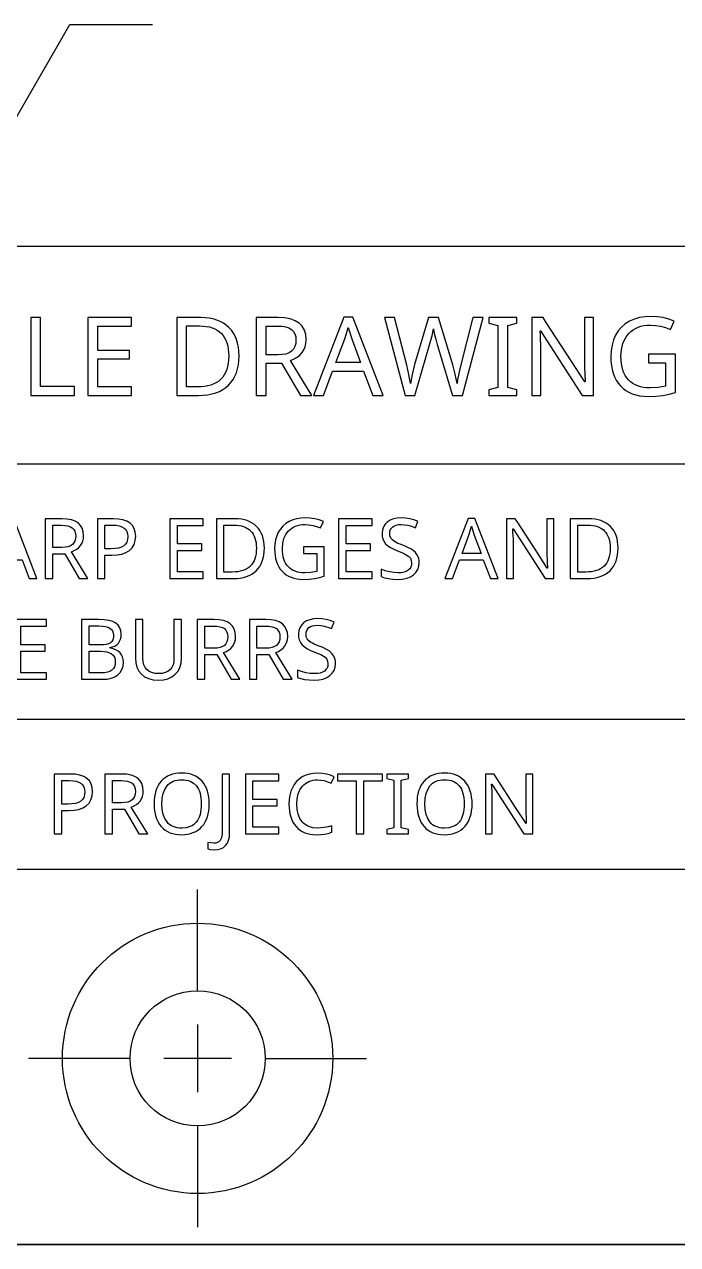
# Model space of a CAD drawing. Extents: x 20 to 297, y 10 to 200.
# Drawn here: x 150.23 to 163.49, y 10 to 34.77 of the extents above; entities that cross this region are included whole.
import ezdxf

# ---------------------------------------------------------------- set-up
doc = ezdxf.new("R2010")
doc.units = 0
doc.header["$LTSCALE"] = 12.7
doc.header["$MEASUREMENT"] = 0
doc.layers.add('BORDER_FRAME', color=7, linetype='CONTINUOUS')
doc.layers.add('TITLE_BLOCK', color=7, linetype='CONTINUOUS')

msp = doc.modelspace()

# ---------------------------------------------------------------- linework, layer by layer
at = {"layer": 'BORDER_FRAME'}
msp.add_line((297, 10), (20, 10), dxfattribs=at)
at = {"layer": 'TITLE_BLOCK'}
for p, q in [((149.553, 31.997), (151.153, 34.769)), ((151.153, 34.769), (152.83, 34.769)), ((135.075, 30.269), (165.555, 30.269)), ((135.075, 25.85), (165.555, 25.85)), ((135.075, 20.668), (165.555, 20.668)), ((135.075, 17.62), (165.555, 17.62)), ((153.744, 15.151), (153.744, 17.209)), ((153.744, 14.465), (153.744, 13.094)), ((152.372, 13.78), (150.315, 13.78)), ((154.43, 13.78), (153.058, 13.78)), ((155.116, 13.78), (157.173, 13.78)), ((153.744, 12.408), (153.744, 10.351)), ((135.075, 10), (165.555, 10))]:
    msp.add_line(p, q, dxfattribs=at)
for points in [[(150.359, 27.239), (151.248, 27.239), (151.248, 27.416), (150.558, 27.416), (150.558, 28.818), (150.359, 28.818), (150.359, 27.239)], [(152.4, 27.239), (152.4, 27.414), (151.716, 27.414), (151.716, 27.978), (152.36, 27.978), (152.36, 28.151), (151.716, 28.151), (151.716, 28.643), (152.4, 28.643), (152.4, 28.818), (151.518, 28.818), (151.518, 27.239), (152.4, 27.239)], [(154.586, 28.044), (154.583, 28.133), (154.573, 28.218), (154.557, 28.297), (154.534, 28.371), (154.534, 28.371), (154.506, 28.44), (154.471, 28.503), (154.429, 28.562), (154.381, 28.615), (154.381, 28.615), (154.327, 28.662), (154.268, 28.704), (154.204, 28.739), (154.135, 28.767), (154.135, 28.767), (154.061, 28.789), (153.981, 28.805), (153.897, 28.815), (153.808, 28.818), (153.808, 28.818), (153.322, 28.818), (153.322, 27.239), (153.761, 27.239), (153.858, 27.243), (153.949, 27.252), (154.034, 27.268), (154.113, 27.29), (154.113, 27.29), (154.187, 27.319), (154.254, 27.355), (154.316, 27.397), (154.372, 27.446), (154.372, 27.446), (154.422, 27.5), (154.466, 27.561), (154.502, 27.627), (154.532, 27.698), (154.532, 27.698), (154.556, 27.776), (154.573, 27.86), (154.583, 27.949), (154.586, 28.044), (154.586, 28.044)], [(155.135, 27.892), (155.449, 27.892), (155.831, 27.239), (156.063, 27.239), (155.63, 27.947), (155.704, 27.977), (155.767, 28.014), (155.767, 28.014), (155.822, 28.057), (155.867, 28.106), (155.867, 28.106), (155.901, 28.163), (155.926, 28.225), (155.926, 28.225), (155.941, 28.294), (155.947, 28.37), (155.947, 28.37), (155.938, 28.475), (155.911, 28.565), (155.911, 28.565), (155.867, 28.642), (155.805, 28.706), (155.805, 28.706), (155.725, 28.755), (155.626, 28.79), (155.626, 28.79), (155.508, 28.811), (155.371, 28.818), (155.371, 28.818), (154.936, 28.818), (154.936, 27.239), (155.135, 27.239), (155.135, 27.892)], [(157.302, 27.239), (157.508, 27.239), (156.892, 28.824), (156.713, 28.824), (156.097, 27.239), (156.297, 27.239), (156.485, 27.729), (157.112, 27.729), (157.302, 27.239)], [(159.118, 27.239), (159.538, 28.818), (159.33, 28.818), (159.086, 27.856), (159.059, 27.746), (159.037, 27.647), (159.021, 27.558), (159.01, 27.478), (159.01, 27.478), (158.973, 27.67), (158.923, 27.858), (158.923, 27.858), (158.633, 28.818), (158.428, 28.818), (158.149, 27.866), (158.098, 27.663), (158.065, 27.478), (158.065, 27.478), (158.033, 27.665), (157.989, 27.854), (157.989, 27.854), (157.744, 28.818), (157.537, 28.818), (157.955, 27.239), (158.156, 27.239), (158.454, 28.267), (158.48, 28.36), (158.502, 28.444), (158.518, 28.519), (158.529, 28.586), (158.529, 28.586), (158.539, 28.536), (158.555, 28.467), (158.579, 28.38), (158.609, 28.274), (158.609, 28.274), (158.917, 27.239), (159.118, 27.239)], [(160.225, 27.239), (160.225, 27.354), (160.04, 27.396), (160.04, 28.659), (160.225, 28.703), (160.225, 28.818), (159.655, 28.818), (159.655, 28.703), (159.841, 28.659), (159.841, 27.396), (159.655, 27.354), (159.655, 27.239), (160.225, 27.239)], [(161.782, 27.239), (161.782, 28.818), (161.597, 28.818), (161.597, 27.927), (161.597, 27.886), (161.598, 27.834), (161.6, 27.77), (161.603, 27.696), (161.603, 27.696), (161.606, 27.625), (161.608, 27.571), (161.61, 27.533), (161.612, 27.511), (161.612, 27.511), (161.603, 27.511), (161.328, 27.94), (160.809, 28.741), (160.761, 28.818), (160.531, 28.818), (160.531, 27.239), (160.714, 27.239), (160.714, 28.122), (160.714, 28.197), (160.711, 28.279), (160.707, 28.368), (160.701, 28.463), (160.701, 28.463), (160.696, 28.55), (160.705, 28.55), (161.55, 27.239), (161.782, 27.239)], [(162.896, 28.073), (162.896, 27.896), (163.243, 27.896), (163.243, 27.427), (163.09, 27.399), (162.933, 27.389), (162.933, 27.389), (162.862, 27.392), (162.796, 27.399), (162.735, 27.412), (162.677, 27.429), (162.677, 27.429), (162.624, 27.453), (162.575, 27.481), (162.53, 27.514), (162.49, 27.553), (162.49, 27.553), (162.455, 27.595), (162.424, 27.643), (162.397, 27.695), (162.376, 27.752), (162.376, 27.752), (162.359, 27.814), (162.348, 27.881), (162.341, 27.953), (162.338, 28.029), (162.338, 28.029), (162.348, 28.169), (162.377, 28.293), (162.377, 28.293), (162.4, 28.35), (162.427, 28.402), (162.459, 28.45), (162.497, 28.495), (162.497, 28.495), (162.538, 28.535), (162.584, 28.57), (162.633, 28.599), (162.686, 28.622), (162.686, 28.622), (162.743, 28.641), (162.804, 28.655), (162.869, 28.663), (162.937, 28.666), (162.937, 28.666), (163.037, 28.66), (163.139, 28.643), (163.241, 28.615), (163.344, 28.575), (163.344, 28.575), (163.42, 28.748), (163.309, 28.788), (163.193, 28.817), (163.073, 28.835), (162.949, 28.841), (162.949, 28.841), (162.828, 28.834), (162.714, 28.816), (162.609, 28.785), (162.512, 28.742), (162.512, 28.742), (162.425, 28.688), (162.349, 28.622), (162.349, 28.622), (162.283, 28.547), (162.229, 28.461), (162.229, 28.461), (162.186, 28.364), (162.156, 28.26), (162.137, 28.148), (162.131, 28.029), (162.131, 28.029), (162.134, 27.935), (162.143, 27.847), (162.158, 27.765), (162.18, 27.687), (162.18, 27.687), (162.207, 27.616), (162.242, 27.549), (162.282, 27.488), (162.329, 27.432), (162.329, 27.432), (162.38, 27.381), (162.437, 27.338), (162.499, 27.301), (162.566, 27.271), (162.566, 27.271), (162.639, 27.248), (162.716, 27.231), (162.799, 27.221), (162.887, 27.218), (162.887, 27.218), (163.047, 27.223), (163.187, 27.238), (163.187, 27.238), (163.315, 27.264), (163.442, 27.299), (163.442, 27.299), (163.442, 28.073), (162.896, 28.073)], [(154.377, 28.037), (154.374, 27.961), (154.366, 27.89), (154.354, 27.823), (154.336, 27.762), (154.336, 27.762), (154.313, 27.706), (154.286, 27.654), (154.253, 27.608), (154.216, 27.567), (154.216, 27.567), (154.173, 27.53), (154.126, 27.498), (154.073, 27.471), (154.015, 27.449), (154.015, 27.449), (153.953, 27.432), (153.885, 27.42), (153.813, 27.412), (153.735, 27.41), (153.735, 27.41), (153.521, 27.41), (153.521, 28.648), (153.78, 28.648), (153.852, 28.646), (153.92, 28.639), (153.983, 28.627), (154.041, 28.61), (154.041, 28.61), (154.095, 28.588), (154.144, 28.561), (154.188, 28.529), (154.228, 28.493), (154.228, 28.493), (154.263, 28.452), (154.293, 28.406), (154.318, 28.356), (154.339, 28.302), (154.339, 28.302), (154.355, 28.242), (154.367, 28.178), (154.374, 28.11), (154.377, 28.037), (154.377, 28.037)], [(155.135, 28.06), (155.135, 28.646), (155.36, 28.646), (155.454, 28.642), (155.533, 28.629), (155.533, 28.629), (155.599, 28.607), (155.651, 28.577), (155.651, 28.577), (155.69, 28.538), (155.718, 28.489), (155.718, 28.489), (155.735, 28.429), (155.74, 28.36), (155.74, 28.36), (155.735, 28.29), (155.718, 28.229), (155.718, 28.229), (155.69, 28.178), (155.652, 28.136), (155.652, 28.136), (155.601, 28.102), (155.537, 28.078), (155.537, 28.078), (155.461, 28.065), (155.371, 28.06), (155.371, 28.06), (155.135, 28.06)], [(157.052, 27.905), (156.552, 27.905), (156.731, 28.383), (156.766, 28.495), (156.8, 28.619), (156.8, 28.619), (156.875, 28.383), (157.052, 27.905)], [(150.326, 23.521), (150.484, 23.521), (150.011, 24.74), (149.873, 24.74), (149.399, 23.521), (149.553, 23.521), (149.698, 23.897), (150.18, 23.897), (150.326, 23.521)], [(150.804, 24.022), (151.046, 24.022), (151.34, 23.521), (151.518, 23.521), (151.185, 24.065), (151.242, 24.088), (151.291, 24.116), (151.291, 24.116), (151.333, 24.149), (151.367, 24.188), (151.367, 24.188), (151.394, 24.231), (151.413, 24.279), (151.413, 24.279), (151.425, 24.332), (151.429, 24.39), (151.429, 24.39), (151.422, 24.471), (151.401, 24.541), (151.401, 24.541), (151.367, 24.6), (151.32, 24.649), (151.32, 24.649), (151.258, 24.686), (151.182, 24.713), (151.182, 24.713), (151.092, 24.729), (150.986, 24.735), (150.986, 24.735), (150.651, 24.735), (150.651, 23.521), (150.804, 23.521), (150.804, 24.022)], [(150.804, 24.152), (150.804, 24.603), (150.978, 24.603), (151.05, 24.6), (151.111, 24.59), (151.111, 24.59), (151.161, 24.573), (151.201, 24.55), (151.201, 24.55), (151.231, 24.519), (151.253, 24.482), (151.253, 24.482), (151.266, 24.436), (151.27, 24.383), (151.27, 24.383), (151.266, 24.329), (151.253, 24.282), (151.253, 24.282), (151.232, 24.243), (151.202, 24.21), (151.202, 24.21), (151.163, 24.184), (151.114, 24.166), (151.114, 24.166), (151.055, 24.155), (150.986, 24.152), (150.986, 24.152), (150.804, 24.152)], [(152.487, 24.378), (152.48, 24.461), (152.458, 24.534), (152.458, 24.534), (152.422, 24.595), (152.372, 24.645), (152.372, 24.645), (152.308, 24.684), (152.229, 24.712), (152.229, 24.712), (152.137, 24.729), (152.031, 24.735), (152.031, 24.735), (151.709, 24.735), (151.709, 23.521), (151.862, 23.521), (151.862, 23.993), (152.002, 23.993), (152.111, 23.999), (152.206, 24.017), (152.206, 24.017), (152.289, 24.048), (152.36, 24.092), (152.36, 24.092), (152.415, 24.147), (152.454, 24.213), (152.454, 24.213), (152.479, 24.29), (152.487, 24.378), (152.487, 24.378)], [(151.862, 24.124), (151.862, 24.604), (152.017, 24.604), (152.091, 24.601), (152.155, 24.59), (152.155, 24.59), (152.209, 24.572), (152.253, 24.546), (152.253, 24.546), (152.285, 24.514), (152.309, 24.473), (152.309, 24.473), (152.323, 24.426), (152.328, 24.371), (152.328, 24.371), (152.323, 24.311), (152.307, 24.259), (152.307, 24.259), (152.282, 24.216), (152.282, 24.216), (152.247, 24.183), (152.247, 24.183), (152.2, 24.157), (152.14, 24.139), (152.14, 24.139), (152.069, 24.128), (151.984, 24.124), (151.984, 24.124), (151.862, 24.124)], [(153.859, 23.521), (153.859, 23.655), (153.333, 23.655), (153.333, 24.089), (153.828, 24.089), (153.828, 24.222), (153.333, 24.222), (153.333, 24.6), (153.859, 24.6), (153.859, 24.735), (153.18, 24.735), (153.18, 23.521), (153.859, 23.521)], [(155.099, 24.139), (155.096, 24.208), (155.089, 24.273), (155.076, 24.334), (155.059, 24.391), (155.059, 24.391), (155.037, 24.444), (155.01, 24.493), (154.978, 24.538), (154.941, 24.579), (154.941, 24.579), (154.9, 24.615), (154.854, 24.647), (154.805, 24.674), (154.752, 24.696), (154.752, 24.696), (154.694, 24.713), (154.633, 24.725), (154.569, 24.732), (154.5, 24.735), (154.5, 24.735), (154.126, 24.735), (154.126, 23.521), (154.464, 23.521), (154.538, 23.523), (154.608, 23.53), (154.674, 23.543), (154.735, 23.56), (154.735, 23.56), (154.791, 23.582), (154.843, 23.61), (154.891, 23.642), (154.934, 23.679), (154.934, 23.679), (154.973, 23.721), (155.006, 23.768), (155.034, 23.819), (155.057, 23.874), (155.057, 23.874), (155.075, 23.934), (155.088, 23.998), (155.096, 24.066), (155.099, 24.139), (155.099, 24.139)], [(154.938, 24.134), (154.936, 24.076), (154.93, 24.021), (154.92, 23.97), (154.906, 23.923), (154.906, 23.923), (154.889, 23.879), (154.868, 23.84), (154.843, 23.804), (154.814, 23.772), (154.814, 23.772), (154.781, 23.744), (154.745, 23.719), (154.704, 23.699), (154.659, 23.682), (154.659, 23.682), (154.611, 23.669), (154.56, 23.659), (154.504, 23.654), (154.444, 23.652), (154.444, 23.652), (154.279, 23.652), (154.279, 24.604), (154.478, 24.604), (154.534, 24.603), (154.586, 24.597), (154.635, 24.588), (154.679, 24.575), (154.679, 24.575), (154.721, 24.558), (154.758, 24.537), (154.793, 24.513), (154.823, 24.485), (154.823, 24.485), (154.85, 24.453), (154.873, 24.418), (154.893, 24.38), (154.909, 24.338), (154.909, 24.338), (154.921, 24.292), (154.93, 24.243), (154.936, 24.19), (154.938, 24.134), (154.938, 24.134)], [(155.895, 24.162), (155.895, 24.026), (156.162, 24.026), (156.162, 23.665), (156.044, 23.643), (155.923, 23.636), (155.923, 23.636), (155.869, 23.638), (155.818, 23.644), (155.771, 23.653), (155.727, 23.667), (155.727, 23.667), (155.686, 23.685), (155.648, 23.706), (155.614, 23.732), (155.583, 23.762), (155.583, 23.762), (155.555, 23.794), (155.531, 23.831), (155.511, 23.871), (155.495, 23.915), (155.495, 23.915), (155.482, 23.963), (155.473, 24.014), (155.468, 24.069), (155.466, 24.128), (155.466, 24.128), (155.473, 24.236), (155.496, 24.331), (155.496, 24.331), (155.513, 24.375), (155.534, 24.415), (155.559, 24.452), (155.588, 24.487), (155.588, 24.487), (155.62, 24.517), (155.655, 24.544), (155.692, 24.566), (155.733, 24.585), (155.733, 24.585), (155.777, 24.599), (155.824, 24.609), (155.874, 24.616), (155.927, 24.618), (155.927, 24.618), (156.004, 24.613), (156.081, 24.6), (156.16, 24.579), (156.24, 24.548), (156.24, 24.548), (156.298, 24.681), (156.213, 24.712), (156.124, 24.734), (156.031, 24.748), (155.936, 24.752), (155.936, 24.752), (155.842, 24.748), (155.755, 24.733), (155.674, 24.71), (155.6, 24.677), (155.6, 24.677), (155.533, 24.635), (155.474, 24.585), (155.474, 24.585), (155.424, 24.526), (155.382, 24.46), (155.382, 24.46), (155.349, 24.386), (155.325, 24.306), (155.311, 24.22), (155.306, 24.128), (155.306, 24.128), (155.309, 24.056), (155.316, 23.988), (155.327, 23.925), (155.344, 23.865), (155.344, 23.865), (155.365, 23.81), (155.392, 23.759), (155.423, 23.712), (155.458, 23.668), (155.458, 23.668), (155.498, 23.63), (155.542, 23.596), (155.59, 23.568), (155.641, 23.545), (155.641, 23.545), (155.697, 23.527), (155.757, 23.514), (155.82, 23.507), (155.888, 23.504), (155.888, 23.504), (156.011, 23.508), (156.119, 23.52), (156.119, 23.52), (156.217, 23.539), (156.315, 23.566), (156.315, 23.566), (156.315, 24.162), (155.895, 24.162)], [(157.285, 23.521), (157.285, 23.655), (156.759, 23.655), (156.759, 24.089), (157.254, 24.089), (157.254, 24.222), (156.759, 24.222), (156.759, 24.6), (157.285, 24.6), (157.285, 24.735), (156.606, 24.735), (156.606, 23.521), (157.285, 23.521)], [(158.241, 23.845), (158.239, 23.886), (158.233, 23.924), (158.223, 23.959), (158.209, 23.991), (158.209, 23.991), (158.169, 24.048), (158.111, 24.099), (158.111, 24.099), (158.074, 24.123), (158.027, 24.147), (157.973, 24.171), (157.909, 24.196), (157.909, 24.196), (157.857, 24.216), (157.811, 24.235), (157.773, 24.253), (157.743, 24.27), (157.743, 24.27), (157.698, 24.304), (157.667, 24.341), (157.667, 24.341), (157.649, 24.386), (157.649, 24.386), (157.643, 24.441), (157.643, 24.441), (157.647, 24.48), (157.658, 24.515), (157.658, 24.515), (157.677, 24.546), (157.704, 24.571), (157.704, 24.571), (157.738, 24.592), (157.777, 24.606), (157.777, 24.606), (157.822, 24.615), (157.874, 24.618), (157.874, 24.618), (157.942, 24.614), (158.013, 24.602), (158.088, 24.581), (158.164, 24.553), (158.164, 24.553), (158.212, 24.684), (158.133, 24.714), (158.051, 24.735), (157.966, 24.748), (157.877, 24.752), (157.877, 24.752), (157.794, 24.747), (157.719, 24.731), (157.719, 24.731), (157.653, 24.705), (157.595, 24.668), (157.595, 24.668), (157.549, 24.623), (157.516, 24.57), (157.516, 24.57), (157.496, 24.51), (157.489, 24.443), (157.489, 24.443), (157.493, 24.379), (157.506, 24.322), (157.506, 24.322), (157.529, 24.271), (157.561, 24.227), (157.561, 24.227), (157.603, 24.186), (157.658, 24.149), (157.724, 24.114), (157.802, 24.082), (157.802, 24.082), (157.858, 24.061), (157.906, 24.041), (157.946, 24.022), (157.979, 24.005), (157.979, 24.005), (158.029, 23.97), (158.063, 23.932), (158.063, 23.932), (158.081, 23.887), (158.081, 23.887), (158.088, 23.832), (158.088, 23.832), (158.083, 23.789), (158.07, 23.75), (158.07, 23.75), (158.049, 23.717), (158.019, 23.688), (158.019, 23.688), (157.98, 23.665), (157.933, 23.649), (157.933, 23.649), (157.877, 23.639), (157.814, 23.636), (157.814, 23.636), (157.731, 23.641), (157.642, 23.655), (157.642, 23.655), (157.554, 23.678), (157.473, 23.708), (157.473, 23.708), (157.473, 23.561), (157.538, 23.536), (157.616, 23.518), (157.705, 23.508), (157.807, 23.504), (157.807, 23.504), (157.904, 23.51), (157.989, 23.526), (157.989, 23.526), (158.063, 23.555), (158.126, 23.595), (158.126, 23.595), (158.176, 23.645), (158.212, 23.703), (158.212, 23.703), (158.233, 23.77), (158.241, 23.845), (158.241, 23.845)], [(159.689, 23.521), (159.848, 23.521), (159.374, 24.74), (159.236, 24.74), (158.762, 23.521), (158.917, 23.521), (159.061, 23.897), (159.543, 23.897), (159.689, 23.521)], [(159.497, 24.032), (159.113, 24.032), (159.251, 24.4), (159.277, 24.487), (159.303, 24.582), (159.303, 24.582), (159.361, 24.4), (159.497, 24.032)], [(160.977, 23.521), (160.977, 24.735), (160.834, 24.735), (160.834, 24.05), (160.835, 24.018), (160.836, 23.978), (160.837, 23.929), (160.839, 23.872), (160.839, 23.872), (160.842, 23.817), (160.843, 23.775), (160.845, 23.746), (160.846, 23.73), (160.846, 23.73), (160.839, 23.73), (160.628, 24.06), (160.229, 24.676), (160.192, 24.735), (160.015, 24.735), (160.015, 23.521), (160.156, 23.521), (160.156, 24.199), (160.155, 24.257), (160.153, 24.32), (160.15, 24.389), (160.146, 24.462), (160.146, 24.462), (160.142, 24.529), (160.148, 24.529), (160.799, 23.521), (160.977, 23.521)], [(162.279, 24.139), (162.277, 24.208), (162.269, 24.273), (162.257, 24.334), (162.24, 24.391), (162.24, 24.391), (162.218, 24.444), (162.191, 24.493), (162.159, 24.538), (162.122, 24.579), (162.122, 24.579), (162.08, 24.615), (162.035, 24.647), (161.986, 24.674), (161.932, 24.696), (161.932, 24.696), (161.875, 24.713), (161.814, 24.725), (161.749, 24.732), (161.681, 24.735), (161.681, 24.735), (161.307, 24.735), (161.307, 23.521), (161.645, 23.521), (161.719, 23.523), (161.789, 23.53), (161.855, 23.543), (161.916, 23.56), (161.916, 23.56), (161.972, 23.582), (162.024, 23.61), (162.072, 23.642), (162.115, 23.679), (162.115, 23.679), (162.154, 23.721), (162.187, 23.768), (162.215, 23.819), (162.238, 23.874), (162.238, 23.874), (162.256, 23.934), (162.269, 23.998), (162.277, 24.066), (162.279, 24.139), (162.279, 24.139)], [(162.118, 24.134), (162.116, 24.076), (162.11, 24.021), (162.101, 23.97), (162.087, 23.923), (162.087, 23.923), (162.069, 23.879), (162.048, 23.84), (162.023, 23.804), (161.995, 23.772), (161.995, 23.772), (161.962, 23.744), (161.925, 23.719), (161.885, 23.699), (161.84, 23.682), (161.84, 23.682), (161.792, 23.669), (161.74, 23.659), (161.685, 23.654), (161.625, 23.652), (161.625, 23.652), (161.46, 23.652), (161.46, 24.604), (161.659, 24.604), (161.715, 24.603), (161.767, 24.597), (161.815, 24.588), (161.86, 24.575), (161.86, 24.575), (161.901, 24.558), (161.939, 24.537), (161.973, 24.513), (162.004, 24.485), (162.004, 24.485), (162.031, 24.453), (162.054, 24.418), (162.073, 24.38), (162.089, 24.338), (162.089, 24.338), (162.102, 24.292), (162.111, 24.243), (162.117, 24.19), (162.118, 24.134), (162.118, 24.134)], [(150.679, 21.475), (150.679, 21.609), (150.153, 21.609), (150.153, 22.043), (150.648, 22.043), (150.648, 22.176), (150.153, 22.176), (150.153, 22.554), (150.679, 22.554), (150.679, 22.689), (150.001, 22.689), (150.001, 21.475), (150.679, 21.475)], [(151.388, 22.689), (151.388, 21.475), (151.815, 21.475), (151.909, 21.48), (151.992, 21.497), (151.992, 21.497), (152.065, 21.526), (152.126, 21.566), (152.126, 21.566), (152.175, 21.616), (152.209, 21.675), (152.209, 21.675), (152.23, 21.743), (152.237, 21.82), (152.237, 21.82), (152.233, 21.877), (152.221, 21.928), (152.221, 21.928), (152.2, 21.974), (152.171, 22.014), (152.171, 22.014), (152.133, 22.047), (152.086, 22.074), (152.086, 22.074), (152.03, 22.095), (151.965, 22.111), (151.965, 22.111), (151.965, 22.119), (152.018, 22.132), (152.064, 22.151), (152.064, 22.151), (152.104, 22.178), (152.137, 22.21), (152.137, 22.21), (152.162, 22.247), (152.181, 22.289), (152.181, 22.289), (152.192, 22.336), (152.196, 22.388), (152.196, 22.388), (152.189, 22.46), (152.168, 22.523), (152.168, 22.523), (152.134, 22.574), (152.134, 22.574), (152.087, 22.616), (152.087, 22.616), (152.024, 22.648), (151.945, 22.67), (151.945, 22.67), (151.848, 22.684), (151.735, 22.689), (151.735, 22.689), (151.388, 22.689)], [(151.541, 22.172), (151.541, 22.558), (151.742, 22.558), (151.814, 22.555), (151.875, 22.547), (151.875, 22.547), (151.926, 22.533), (151.966, 22.514), (151.966, 22.514), (151.997, 22.489), (151.997, 22.489), (152.02, 22.456), (152.02, 22.456), (152.033, 22.417), (152.038, 22.371), (152.038, 22.371), (152.034, 22.321), (152.021, 22.278), (152.021, 22.278), (152.001, 22.244), (152.001, 22.244), (151.973, 22.218), (151.973, 22.218), (151.936, 22.198), (151.888, 22.183), (151.888, 22.183), (151.832, 22.175), (151.765, 22.172), (151.765, 22.172), (151.541, 22.172)], [(153.417, 22.689), (153.265, 22.689), (153.265, 21.903), (153.26, 21.831), (153.245, 21.769), (153.245, 21.769), (153.22, 21.715), (153.184, 21.671), (153.184, 21.671), (153.139, 21.635), (153.086, 21.61), (153.086, 21.61), (153.024, 21.595), (152.953, 21.59), (152.953, 21.59), (152.878, 21.595), (152.814, 21.61), (152.814, 21.61), (152.759, 21.636), (152.714, 21.671), (152.714, 21.671), (152.679, 21.716), (152.654, 21.769), (152.654, 21.769), (152.64, 21.831), (152.635, 21.901), (152.635, 21.901), (152.635, 22.689), (152.481, 22.689), (152.481, 21.906), (152.489, 21.807), (152.511, 21.72), (152.511, 21.72), (152.55, 21.643), (152.603, 21.578), (152.603, 21.578), (152.669, 21.525), (152.748, 21.488), (152.748, 21.488), (152.84, 21.465), (152.944, 21.458), (152.944, 21.458), (153.049, 21.465), (153.142, 21.487), (153.142, 21.487), (153.223, 21.524), (153.292, 21.577), (153.292, 21.577), (153.347, 21.641), (153.386, 21.717), (153.386, 21.717), (153.41, 21.805), (153.417, 21.903), (153.417, 21.903), (153.417, 22.689)], [(153.89, 21.976), (154.132, 21.976), (154.426, 21.475), (154.604, 21.475), (154.271, 22.019), (154.328, 22.042), (154.377, 22.07), (154.377, 22.07), (154.419, 22.103), (154.453, 22.141), (154.453, 22.141), (154.48, 22.185), (154.499, 22.233), (154.499, 22.233), (154.511, 22.286), (154.515, 22.344), (154.515, 22.344), (154.508, 22.425), (154.487, 22.494), (154.487, 22.494), (154.453, 22.554), (154.406, 22.602), (154.406, 22.602), (154.344, 22.64), (154.268, 22.667), (154.268, 22.667), (154.177, 22.683), (154.072, 22.689), (154.072, 22.689), (153.737, 22.689), (153.737, 21.475), (153.89, 21.475), (153.89, 21.976)], [(153.89, 22.106), (153.89, 22.557), (154.064, 22.557), (154.135, 22.553), (154.196, 22.543), (154.196, 22.543), (154.247, 22.527), (154.287, 22.504), (154.287, 22.504), (154.317, 22.473), (154.338, 22.435), (154.338, 22.435), (154.352, 22.39), (154.356, 22.337), (154.356, 22.337), (154.352, 22.283), (154.338, 22.236), (154.338, 22.236), (154.317, 22.196), (154.288, 22.164), (154.288, 22.164), (154.249, 22.138), (154.2, 22.12), (154.2, 22.12), (154.141, 22.109), (154.072, 22.106), (154.072, 22.106), (153.89, 22.106)], [(154.948, 21.976), (155.19, 21.976), (155.484, 21.475), (155.662, 21.475), (155.329, 22.019), (155.386, 22.042), (155.435, 22.07), (155.435, 22.07), (155.477, 22.103), (155.511, 22.141), (155.511, 22.141), (155.538, 22.185), (155.557, 22.233), (155.557, 22.233), (155.569, 22.286), (155.573, 22.344), (155.573, 22.344), (155.566, 22.425), (155.545, 22.494), (155.545, 22.494), (155.511, 22.554), (155.464, 22.602), (155.464, 22.602), (155.402, 22.64), (155.326, 22.667), (155.326, 22.667), (155.235, 22.683), (155.13, 22.689), (155.13, 22.689), (154.795, 22.689), (154.795, 21.475), (154.948, 21.475), (154.948, 21.976)], [(154.948, 22.106), (154.948, 22.557), (155.122, 22.557), (155.193, 22.553), (155.255, 22.543), (155.255, 22.543), (155.305, 22.527), (155.345, 22.504), (155.345, 22.504), (155.375, 22.473), (155.397, 22.435), (155.397, 22.435), (155.41, 22.39), (155.414, 22.337), (155.414, 22.337), (155.41, 22.283), (155.397, 22.236), (155.397, 22.236), (155.376, 22.196), (155.346, 22.164), (155.346, 22.164), (155.307, 22.138), (155.258, 22.12), (155.258, 22.12), (155.199, 22.109), (155.13, 22.106), (155.13, 22.106), (154.948, 22.106)], [(156.542, 21.799), (156.54, 21.84), (156.534, 21.878), (156.524, 21.913), (156.51, 21.945), (156.51, 21.945), (156.47, 22.002), (156.412, 22.053), (156.412, 22.053), (156.375, 22.076), (156.329, 22.101), (156.274, 22.125), (156.21, 22.15), (156.21, 22.15), (156.158, 22.17), (156.112, 22.189), (156.075, 22.207), (156.044, 22.224), (156.044, 22.224), (155.999, 22.258), (155.968, 22.295), (155.968, 22.295), (155.95, 22.34), (155.95, 22.34), (155.945, 22.395), (155.945, 22.395), (155.948, 22.434), (155.96, 22.469), (155.96, 22.469), (155.979, 22.499), (156.005, 22.525), (156.005, 22.525), (156.039, 22.545), (156.078, 22.56), (156.078, 22.56), (156.124, 22.569), (156.175, 22.572), (156.175, 22.572), (156.243, 22.568), (156.315, 22.555), (156.389, 22.535), (156.465, 22.507), (156.465, 22.507), (156.513, 22.638), (156.435, 22.668), (156.353, 22.689), (156.267, 22.702), (156.178, 22.706), (156.178, 22.706), (156.095, 22.701), (156.02, 22.685), (156.02, 22.685), (155.954, 22.659), (155.896, 22.622), (155.896, 22.622), (155.85, 22.576), (155.817, 22.523), (155.817, 22.523), (155.797, 22.463), (155.79, 22.396), (155.79, 22.396), (155.795, 22.333), (155.808, 22.276), (155.808, 22.276), (155.83, 22.225), (155.862, 22.18), (155.862, 22.18), (155.905, 22.14), (155.959, 22.103), (156.025, 22.068), (156.103, 22.036), (156.103, 22.036), (156.159, 22.015), (156.207, 21.995), (156.247, 21.976), (156.28, 21.959), (156.28, 21.959), (156.331, 21.923), (156.364, 21.886), (156.364, 21.886), (156.382, 21.841), (156.382, 21.841), (156.389, 21.786), (156.389, 21.786), (156.385, 21.743), (156.372, 21.704), (156.372, 21.704), (156.35, 21.671), (156.32, 21.642), (156.32, 21.642), (156.281, 21.619), (156.234, 21.602), (156.234, 21.602), (156.179, 21.593), (156.115, 21.59), (156.115, 21.59), (156.032, 21.595), (155.943, 21.609), (155.943, 21.609), (155.855, 21.632), (155.774, 21.661), (155.774, 21.661), (155.774, 21.515), (155.839, 21.49), (155.917, 21.472), (156.006, 21.462), (156.108, 21.458), (156.108, 21.458), (156.205, 21.464), (156.29, 21.48), (156.29, 21.48), (156.364, 21.509), (156.427, 21.549), (156.427, 21.549), (156.477, 21.599), (156.513, 21.657), (156.513, 21.657), (156.535, 21.724), (156.542, 21.799), (156.542, 21.799)], [(151.541, 22.044), (151.775, 22.044), (151.845, 22.041), (151.905, 22.031), (151.905, 22.031), (151.957, 22.015), (151.999, 21.992), (151.999, 21.992), (152.031, 21.962), (152.031, 21.962), (152.055, 21.926), (152.055, 21.926), (152.069, 21.882), (152.074, 21.832), (152.074, 21.832), (152.069, 21.778), (152.055, 21.731), (152.055, 21.731), (152.034, 21.692), (152.003, 21.661), (152.003, 21.661), (151.963, 21.636), (151.913, 21.618), (151.913, 21.618), (151.855, 21.608), (151.786, 21.604), (151.786, 21.604), (151.541, 21.604), (151.541, 22.044)], [(153.981, 18.946), (153.979, 19.017), (153.972, 19.084), (153.96, 19.148), (153.944, 19.207), (153.944, 19.207), (153.923, 19.262), (153.898, 19.314), (153.869, 19.361), (153.834, 19.405), (153.834, 19.405), (153.796, 19.444), (153.753, 19.477), (153.707, 19.506), (153.657, 19.529), (153.657, 19.529), (153.604, 19.547), (153.548, 19.56), (153.487, 19.568), (153.423, 19.571), (153.423, 19.571), (153.357, 19.568), (153.295, 19.56), (153.237, 19.547), (153.182, 19.529), (153.182, 19.529), (153.132, 19.506), (153.086, 19.478), (153.044, 19.445), (153.005, 19.407), (153.005, 19.407), (152.971, 19.364), (152.942, 19.317), (152.916, 19.266), (152.896, 19.21), (152.896, 19.21), (152.88, 19.151), (152.869, 19.087), (152.862, 19.02), (152.86, 18.948), (152.86, 18.948), (152.862, 18.875), (152.869, 18.807), (152.881, 18.742), (152.897, 18.682), (152.897, 18.682), (152.917, 18.626), (152.942, 18.575), (152.972, 18.528), (153.006, 18.484), (153.006, 18.484), (153.045, 18.446), (153.087, 18.413), (153.133, 18.384), (153.183, 18.361), (153.183, 18.361), (153.237, 18.344), (153.295, 18.331), (153.356, 18.323), (153.422, 18.321), (153.422, 18.321), (153.486, 18.323), (153.546, 18.331), (153.603, 18.344), (153.657, 18.362), (153.657, 18.362), (153.706, 18.386), (153.752, 18.414), (153.795, 18.448), (153.833, 18.488), (153.833, 18.488), (153.868, 18.531), (153.898, 18.579), (153.923, 18.63), (153.944, 18.685), (153.944, 18.685), (153.96, 18.745), (153.972, 18.808), (153.979, 18.875), (153.981, 18.946), (153.981, 18.946)], [(156.18, 19.435), (156.246, 19.43), (156.314, 19.418), (156.384, 19.397), (156.455, 19.368), (156.455, 19.368), (156.517, 19.498), (156.442, 19.529), (156.362, 19.551), (156.275, 19.565), (156.181, 19.569), (156.181, 19.569), (156.095, 19.564), (156.014, 19.55), (155.938, 19.526), (155.869, 19.493), (155.869, 19.493), (155.807, 19.45), (155.752, 19.4), (155.752, 19.4), (155.706, 19.341), (155.667, 19.275), (155.667, 19.275), (155.637, 19.202), (155.616, 19.122), (155.603, 19.037), (155.598, 18.946), (155.598, 18.946), (155.601, 18.874), (155.607, 18.805), (155.618, 18.741), (155.634, 18.68), (155.634, 18.68), (155.655, 18.625), (155.68, 18.573), (155.709, 18.526), (155.743, 18.484), (155.743, 18.484), (155.781, 18.445), (155.823, 18.412), (155.869, 18.384), (155.919, 18.361), (155.919, 18.361), (155.972, 18.344), (156.03, 18.331), (156.091, 18.323), (156.156, 18.321), (156.156, 18.321), (156.244, 18.323), (156.321, 18.332), (156.321, 18.332), (156.394, 18.346), (156.47, 18.37), (156.47, 18.37), (156.47, 18.503), (156.391, 18.482), (156.316, 18.467), (156.245, 18.458), (156.178, 18.455), (156.178, 18.455), (156.083, 18.462), (155.999, 18.486), (155.999, 18.486), (155.962, 18.504), (155.928, 18.526), (155.897, 18.552), (155.868, 18.582), (155.868, 18.582), (155.82, 18.652), (155.786, 18.736), (155.786, 18.736), (155.766, 18.833), (155.759, 18.945), (155.759, 18.945), (155.766, 19.052), (155.787, 19.148), (155.787, 19.148), (155.822, 19.232), (155.872, 19.303), (155.872, 19.303), (155.901, 19.334), (155.933, 19.361), (155.967, 19.383), (156.004, 19.401), (156.004, 19.401), (156.044, 19.416), (156.087, 19.426), (156.132, 19.432), (156.18, 19.435), (156.18, 19.435)], [(159.317, 18.946), (159.314, 19.017), (159.307, 19.084), (159.296, 19.148), (159.279, 19.207), (159.279, 19.207), (159.259, 19.262), (159.234, 19.314), (159.204, 19.361), (159.17, 19.405), (159.17, 19.405), (159.131, 19.444), (159.088, 19.477), (159.042, 19.506), (158.993, 19.529), (158.993, 19.529), (158.94, 19.547), (158.883, 19.56), (158.823, 19.568), (158.758, 19.571), (158.758, 19.571), (158.692, 19.568), (158.63, 19.56), (158.572, 19.547), (158.518, 19.529), (158.518, 19.529), (158.468, 19.506), (158.421, 19.478), (158.379, 19.445), (158.341, 19.407), (158.341, 19.407), (158.306, 19.364), (158.277, 19.317), (158.252, 19.266), (158.231, 19.21), (158.231, 19.21), (158.215, 19.151), (158.204, 19.087), (158.198, 19.02), (158.195, 18.948), (158.195, 18.948), (158.198, 18.875), (158.205, 18.807), (158.216, 18.742), (158.232, 18.682), (158.232, 18.682), (158.252, 18.626), (158.278, 18.575), (158.307, 18.528), (158.342, 18.484), (158.342, 18.484), (158.38, 18.446), (158.422, 18.413), (158.468, 18.384), (158.518, 18.361), (158.518, 18.361), (158.572, 18.344), (158.63, 18.331), (158.691, 18.323), (158.757, 18.321), (158.757, 18.321), (158.821, 18.323), (158.882, 18.331), (158.939, 18.344), (158.992, 18.362), (158.992, 18.362), (159.042, 18.386), (159.088, 18.414), (159.13, 18.448), (159.169, 18.488), (159.169, 18.488), (159.203, 18.531), (159.233, 18.579), (159.259, 18.63), (159.279, 18.685), (159.279, 18.685), (159.296, 18.745), (159.307, 18.808), (159.314, 18.875), (159.317, 18.946), (159.317, 18.946)], [(151.612, 19.194), (151.605, 19.278), (151.583, 19.351), (151.583, 19.351), (151.547, 19.412), (151.497, 19.462), (151.497, 19.462), (151.433, 19.501), (151.354, 19.529), (151.354, 19.529), (151.262, 19.546), (151.156, 19.552), (151.156, 19.552), (150.834, 19.552), (150.834, 18.337), (150.987, 18.337), (150.987, 18.81), (151.127, 18.81), (151.236, 18.816), (151.331, 18.834), (151.331, 18.834), (151.414, 18.865), (151.485, 18.909), (151.485, 18.909), (151.54, 18.964), (151.579, 19.03), (151.579, 19.03), (151.604, 19.107), (151.612, 19.194), (151.612, 19.194)], [(150.987, 18.941), (150.987, 19.421), (151.142, 19.421), (151.216, 19.417), (151.28, 19.406), (151.28, 19.406), (151.334, 19.388), (151.378, 19.363), (151.378, 19.363), (151.41, 19.33), (151.434, 19.29), (151.434, 19.29), (151.448, 19.242), (151.453, 19.188), (151.453, 19.188), (151.448, 19.127), (151.432, 19.076), (151.432, 19.076), (151.407, 19.033), (151.407, 19.033), (151.372, 18.999), (151.372, 18.999), (151.325, 18.974), (151.266, 18.955), (151.266, 18.955), (151.194, 18.945), (151.109, 18.941), (151.109, 18.941), (150.987, 18.941)], [(152.016, 18.839), (152.258, 18.839), (152.552, 18.337), (152.731, 18.337), (152.398, 18.881), (152.454, 18.905), (152.503, 18.933), (152.503, 18.933), (152.545, 18.966), (152.579, 19.004), (152.579, 19.004), (152.606, 19.047), (152.625, 19.096), (152.625, 19.096), (152.637, 19.149), (152.641, 19.207), (152.641, 19.207), (152.634, 19.288), (152.613, 19.357), (152.613, 19.357), (152.579, 19.417), (152.532, 19.465), (152.532, 19.465), (152.471, 19.503), (152.394, 19.53), (152.394, 19.53), (152.304, 19.546), (152.198, 19.552), (152.198, 19.552), (151.864, 19.552), (151.864, 18.337), (152.016, 18.337), (152.016, 18.839)], [(152.016, 18.969), (152.016, 19.42), (152.19, 19.42), (152.262, 19.416), (152.323, 19.406), (152.323, 19.406), (152.373, 19.39), (152.413, 19.366), (152.413, 19.366), (152.443, 19.336), (152.465, 19.298), (152.465, 19.298), (152.478, 19.253), (152.482, 19.199), (152.482, 19.199), (152.478, 19.146), (152.465, 19.099), (152.465, 19.099), (152.444, 19.059), (152.414, 19.027), (152.414, 19.027), (152.375, 19.001), (152.326, 18.983), (152.326, 18.983), (152.267, 18.972), (152.198, 18.969), (152.198, 18.969), (152.016, 18.969)], [(153.021, 18.946), (153.027, 19.059), (153.046, 19.157), (153.046, 19.157), (153.078, 19.241), (153.123, 19.311), (153.123, 19.311), (153.15, 19.34), (153.18, 19.365), (153.213, 19.387), (153.249, 19.405), (153.249, 19.405), (153.288, 19.418), (153.33, 19.428), (153.375, 19.434), (153.423, 19.436), (153.423, 19.436), (153.47, 19.434), (153.515, 19.428), (153.556, 19.418), (153.594, 19.405), (153.594, 19.405), (153.662, 19.366), (153.719, 19.312), (153.719, 19.312), (153.742, 19.28), (153.762, 19.243), (153.78, 19.203), (153.794, 19.159), (153.794, 19.159), (153.805, 19.111), (153.813, 19.06), (153.818, 19.005), (153.819, 18.946), (153.819, 18.946), (153.818, 18.887), (153.813, 18.832), (153.805, 18.78), (153.794, 18.732), (153.794, 18.732), (153.78, 18.688), (153.762, 18.647), (153.742, 18.61), (153.718, 18.577), (153.718, 18.577), (153.691, 18.548), (153.661, 18.523), (153.629, 18.501), (153.593, 18.484), (153.593, 18.484), (153.513, 18.461), (153.422, 18.453), (153.422, 18.453), (153.374, 18.455), (153.329, 18.461), (153.288, 18.471), (153.249, 18.484), (153.249, 18.484), (153.213, 18.502), (153.18, 18.524), (153.15, 18.549), (153.123, 18.579), (153.123, 18.579), (153.078, 18.649), (153.046, 18.734), (153.046, 18.734), (153.027, 18.833), (153.021, 18.946), (153.021, 18.946)], [(154.078, 18.014), (154.15, 18.02), (154.212, 18.036), (154.212, 18.036), (154.267, 18.064), (154.312, 18.103), (154.312, 18.103), (154.348, 18.152), (154.373, 18.21), (154.373, 18.21), (154.389, 18.279), (154.394, 18.357), (154.394, 18.357), (154.394, 19.552), (154.24, 19.552), (154.24, 18.344), (154.238, 18.299), (154.23, 18.26), (154.23, 18.26), (154.217, 18.227), (154.199, 18.2), (154.199, 18.2), (154.175, 18.177), (154.147, 18.161), (154.147, 18.161), (154.113, 18.152), (154.074, 18.149), (154.074, 18.149), (154.012, 18.153), (153.951, 18.165), (153.951, 18.165), (153.951, 18.037), (154.007, 18.02), (154.078, 18.014), (154.078, 18.014)], [(155.392, 18.337), (155.392, 18.472), (154.867, 18.472), (154.867, 18.905), (155.362, 18.905), (155.362, 19.038), (154.867, 19.038), (154.867, 19.417), (155.392, 19.417), (155.392, 19.552), (154.714, 19.552), (154.714, 18.337), (155.392, 18.337)], [(157.119, 18.337), (157.119, 19.417), (157.496, 19.417), (157.496, 19.552), (156.586, 19.552), (156.586, 19.417), (156.965, 19.417), (156.965, 18.337), (157.119, 18.337)], [(158.022, 18.337), (158.022, 18.425), (157.879, 18.458), (157.879, 19.43), (158.022, 19.464), (158.022, 19.552), (157.583, 19.552), (157.583, 19.464), (157.726, 19.43), (157.726, 18.458), (157.583, 18.425), (157.583, 18.337), (158.022, 18.337)], [(158.356, 18.946), (158.363, 19.059), (158.381, 19.157), (158.381, 19.157), (158.414, 19.241), (158.459, 19.311), (158.459, 19.311), (158.485, 19.34), (158.515, 19.365), (158.548, 19.387), (158.584, 19.405), (158.584, 19.405), (158.623, 19.418), (158.665, 19.428), (158.71, 19.434), (158.758, 19.436), (158.758, 19.436), (158.806, 19.434), (158.85, 19.428), (158.891, 19.418), (158.93, 19.405), (158.93, 19.405), (158.998, 19.366), (159.054, 19.312), (159.054, 19.312), (159.077, 19.28), (159.098, 19.243), (159.115, 19.203), (159.129, 19.159), (159.129, 19.159), (159.14, 19.111), (159.148, 19.06), (159.153, 19.005), (159.155, 18.946), (159.155, 18.946), (159.153, 18.887), (159.148, 18.832), (159.14, 18.78), (159.129, 18.732), (159.129, 18.732), (159.115, 18.688), (159.098, 18.647), (159.077, 18.61), (159.053, 18.577), (159.053, 18.577), (159.026, 18.548), (158.997, 18.523), (158.964, 18.501), (158.928, 18.484), (158.928, 18.484), (158.848, 18.461), (158.757, 18.453), (158.757, 18.453), (158.709, 18.455), (158.665, 18.461), (158.623, 18.471), (158.584, 18.484), (158.584, 18.484), (158.548, 18.502), (158.515, 18.524), (158.485, 18.549), (158.459, 18.579), (158.459, 18.579), (158.414, 18.649), (158.381, 18.734), (158.381, 18.734), (158.363, 18.833), (158.356, 18.946), (158.356, 18.946)], [(160.547, 18.337), (160.547, 19.552), (160.405, 19.552), (160.405, 18.866), (160.405, 18.835), (160.406, 18.795), (160.407, 18.746), (160.41, 18.689), (160.41, 18.689), (160.412, 18.634), (160.414, 18.592), (160.415, 18.563), (160.416, 18.547), (160.416, 18.547), (160.41, 18.547), (160.198, 18.876), (159.799, 19.493), (159.762, 19.552), (159.585, 19.552), (159.585, 18.337), (159.726, 18.337), (159.726, 19.016), (159.725, 19.074), (159.724, 19.137), (159.72, 19.205), (159.716, 19.278), (159.716, 19.278), (159.712, 19.346), (159.719, 19.346), (160.369, 18.337), (160.547, 18.337)]]:
    msp.add_lwpolyline(points, close=True, dxfattribs=at)
for radius in [2.743, 1.372]:
    msp.add_circle((153.744, 13.78), radius, dxfattribs=at)

doc.saveas('drawing.dxf')
